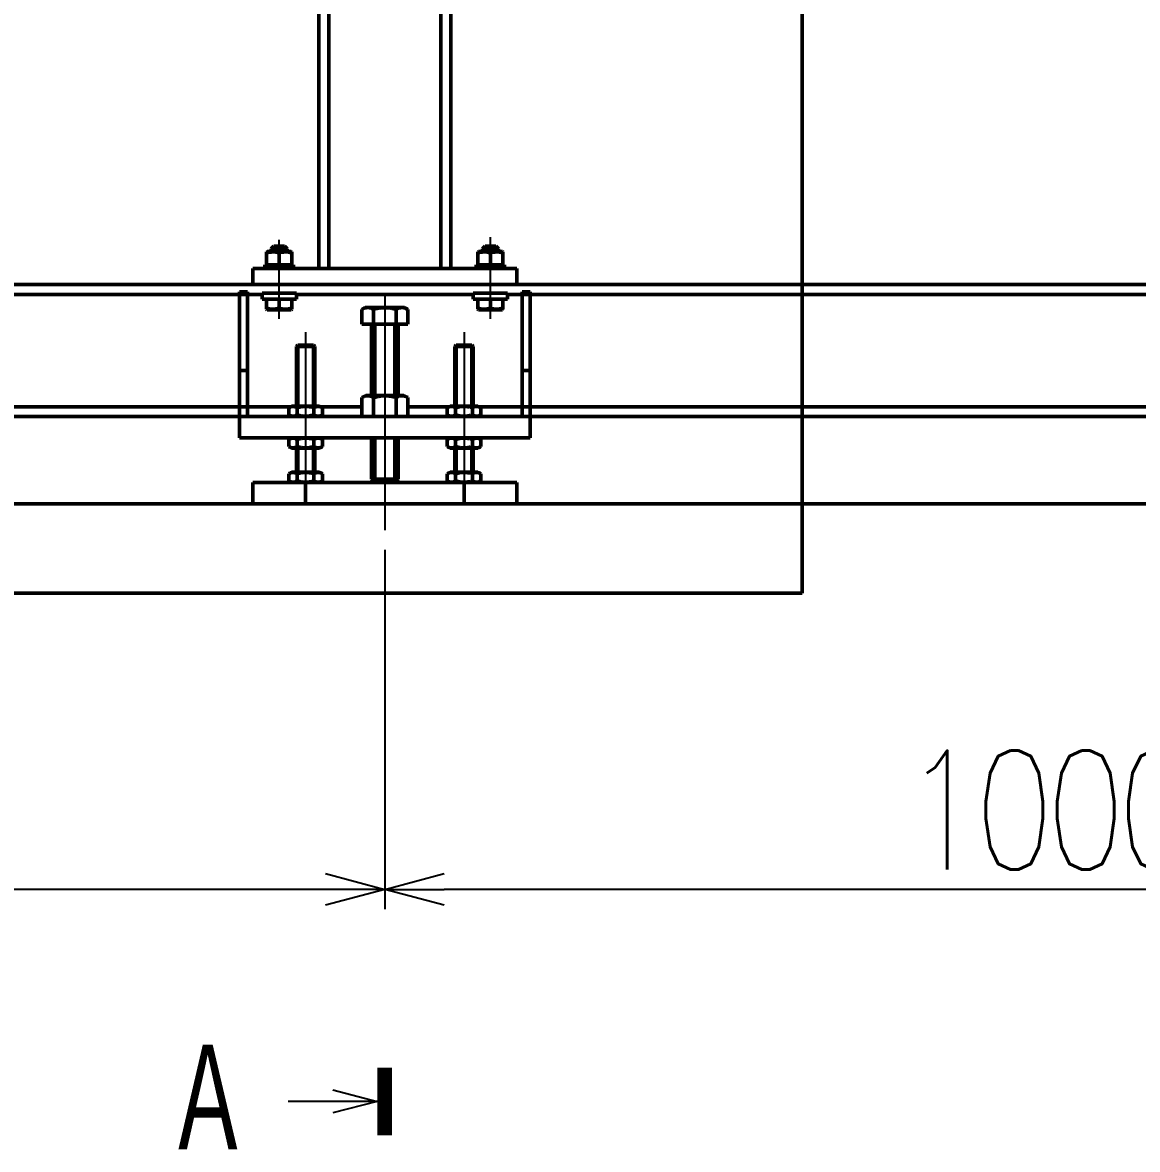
# Model space of a CAD drawing. Header units: millimetres. Extents: x -993 to 13147, y -7260 to 4342.
# Drawn here: x 796 to 1640, y -539 to 314 of the extents above; entities that cross this region are included whole.
import ezdxf

# ---------------------------------------------------------------- set-up
doc = ezdxf.new("R2010")
doc.units = ezdxf.units.MM
doc.header["$LTSCALE"] = 7.649257
doc.linetypes.add('CENTER', pattern=[50.8, 31.75, -6.35, 6.35, -6.35])
doc.linetypes.add('DASHED', pattern=[19.05, 12.7, -6.35])
doc.layers.add('NoLayerName_001', color=7, linetype='Continuous')
doc.styles.get("Standard").update_dxf_attribs({"font": 'txt', "bigfont": 'extfont2'})
doc.dimstyles.get("Standard").update_dxf_attribs({"dimtxt": 2.5, "dimasz": 2.5, "dimexe": 1.25, "dimexo": 0.625, "dimtad": 1, "dimzin": 0, "dimdsep": 46, "dimtxsty": 'Standard', "dimcen": 2.5, "dimadec": 0, "dimazin": 0, "dimtfac": 0.75, "dimtmove": 0, "dimatfit": 3, "dimfxl": 1, "dimarcsym": 0})

# ---------------------------------------------------------------- blocks, each defined once
blk = doc.blocks.new('_OPEN30')
at = {"color": 0, "linetype": 'ByBlock', "lineweight": -2}
for p, q in [((-1, 0.267949), (0, 0)), ((0, 0), (-1, -0.267949)), ((0, 0), (-1, 0))]:
    blk.add_line(p, q, dxfattribs=at)
blk = doc.blocks.new('*D1550')
at = {"layer": 'Defpoints', "color": 0}
for p in [(110, -64.82), (1070, -70), (110, -341.96)]:
    blk.add_point(p, dxfattribs=at)
at = {"layer": 'NoLayerName_001', "color": 0, "linetype": 'Continuous', "lineweight": 25}
for p, q in [((110, -79.82), (110, -356.96)), ((1070, -85), (1070, -356.96)), ((1025, -341.96), (155, -341.96))]:
    blk.add_line(p, q, dxfattribs=at)
at = {"layer": 'NoLayerName_001', "color": 0, "lineweight": 25, "xscale": 45, "yscale": 45, "zscale": 45}
for p, rotation in [((110, -341.96), 180), ((1070, -341.96), 360)]:
    blk.add_blockref('_OPEN30', p, dxfattribs=dict(at, rotation=rotation))
at = {"layer": 'NoLayerName_001', "color": 2, "lineweight": 50, "insert": (590, -281.96), "char_height": 90, "attachment_point": 5}
blk.add_mtext('\\W0.8000;\\T0.8750;960', dxfattribs=at)
blk = doc.blocks.new('*D1551')
at = {"layer": 'Defpoints', "color": 0}
for p in [(1070, -70), (2070, -85), (1070, -341.96)]:
    blk.add_point(p, dxfattribs=at)
at = {"layer": 'NoLayerName_001', "color": 0, "linetype": 'Continuous', "lineweight": 25}
for p, q in [((1070, -85), (1070, -356.96)), ((2070, -100), (2070, -356.96)), ((2025, -341.96), (1115, -341.96))]:
    blk.add_line(p, q, dxfattribs=at)
at = {"layer": 'NoLayerName_001', "color": 0, "lineweight": 25, "xscale": 45, "yscale": 45, "zscale": 45}
for p, rotation in [((1070, -341.96), 180), ((2070, -341.96), 360)]:
    blk.add_blockref('_OPEN30', p, dxfattribs=dict(at, rotation=rotation))
at = {"layer": 'NoLayerName_001', "color": 2, "lineweight": 50, "insert": (1570, -281.96), "char_height": 90, "attachment_point": 5}
blk.add_mtext('\\W0.8000;\\T0.8750;1000', dxfattribs=at)
blk = doc.blocks.new('JZB_0142')
at = {"layer": 'NoLayerName_001', "color": 7, "linetype": 'Continuous', "lineweight": 50}
for p, q in [((1060, 667.5), (1060, 12)), ((1067.5, 667.5), (1067.5, 12)), ((1152.5, 667.5), (1152.5, 12)), ((1160, 667.5), (1160, 12)), ((1010, 0), (1010, 12)), ((1010, 12), (1210, 12)), ((1210, 0), (1210, 12))]:
    blk.add_line(p, q, dxfattribs=at)
blk = doc.blocks.new('JZB_0264')
at = {"layer": 'NoLayerName_001', "color": 7, "linetype": 'Continuous', "lineweight": 50}
for p, q in [((5.5, 48), (3.5, 46)), ((3.5, 46), (15.5, 46)), ((3.5, 46), (3.5, 44.08)), ((5.5, 48), (13.5, 48)), ((15.5, 46), (13.5, 48)), ((15.5, 44.08), (15.5, 46)), ((0, 8), (0, 0.29)), ((0, 0.29), (0.5, 0)), ((9.5, 8), (9.5, 1.14)), ((18.5, 0), (19, 0.29)), ((19, 8), (19, 0.29)), ((18.5, 0), (0.5, 0))]:
    blk.add_line(p, q, dxfattribs=at)
at = {"layer": 'NoLayerName_001', "color": 7, "linetype": 'Continuous', "lineweight": 50, "start_tangent": (-0.986522, -0.163629), "end_tangent": (-0.982197, 0.187856)}
for points in [[(9.5, 1.14), (4.41, 0.29), (0, 1.14)], [(19, 1.14), (13.91, 0.29), (9.5, 1.14)]]:
    blk.add_spline(points, degree=3, dxfattribs=at)
blk = doc.blocks.new('JZB_0265')
at = {"layer": 'NoLayerName_001', "color": 7, "linetype": 'Continuous', "lineweight": 50}
for p, q in [((0, 3), (0, 0)), ((0, 3), (1.25, 3)), ((9.98, 0), (8.52, 3)), ((11.52, 3), (12.98, 0)), ((20.25, 3), (21.5, 3)), ((21.5, 0), (21.5, 3))]:
    blk.add_line(p, q, dxfattribs=at)
blk = doc.blocks.new('JZB_0266')
at = {"layer": 'NoLayerName_001', "color": 7, "linetype": 'Continuous', "lineweight": 50}
for p, q in [((0.5, 10), (0, 9.71)), ((0, 0), (0, 9.71)), ((0.5, 10), (18.5, 10)), ((9.5, 0), (9.5, 8.86)), ((19, 9.71), (18.5, 10)), ((19, 9.71), (19, 0)), ((0, 0), (19, 0))]:
    blk.add_line(p, q, dxfattribs=at)
at = {"layer": 'NoLayerName_001', "color": 7, "linetype": 'Continuous', "lineweight": 50, "start_tangent": (-0.986522, 0.163629), "end_tangent": (-0.982197, -0.187856)}
for points in [[(9.5, 8.86), (4.41, 9.71), (0, 8.86)], [(19, 8.86), (13.91, 9.71), (9.5, 8.86)]]:
    blk.add_spline(points, degree=3, dxfattribs=at)
blk = doc.blocks.new('JZB_0267')
at = {"layer": 'NoLayerName_001', "color": 7, "linetype": 'Continuous', "lineweight": 50}
for p, q in [((0.5, 10), (0, 9.71)), ((0, 9.71), (0, 0)), ((0.5, 10), (18.5, 10)), ((9.5, 0), (9.5, 8.86)), ((19, 9.71), (18.5, 10)), ((19, 9.71), (19, 0)), ((0, 0), (19, 0))]:
    blk.add_line(p, q, dxfattribs=at)
at = {"layer": 'NoLayerName_001', "color": 7, "linetype": 'Continuous', "lineweight": 50, "start_tangent": (-0.986522, 0.163629), "end_tangent": (-0.982197, -0.187856)}
for points in [[(9.5, 8.86), (4.41, 9.71), (0, 8.86)], [(19, 8.86), (13.91, 9.71), (9.5, 8.86)]]:
    blk.add_spline(points, degree=3, dxfattribs=at)
blk = doc.blocks.new('JZB_0268')
at = {"layer": 'NoLayerName_001', "color": 7, "linetype": 'Continuous', "lineweight": 50}
for p, q in [((5.5, 48), (3.5, 46)), ((3.5, 46), (15.5, 46)), ((3.5, 46), (3.5, 44.08)), ((5.5, 48), (13.5, 48)), ((15.5, 46), (13.5, 48)), ((15.5, 44.08), (15.5, 46)), ((0, 0.29), (0, 8)), ((0, 0.29), (0.5, 0)), ((9.5, 8), (9.5, 1.14)), ((18.5, 0), (19, 0.29)), ((19, 8), (19, 0.29)), ((18.5, 0), (0.5, 0))]:
    blk.add_line(p, q, dxfattribs=at)
at = {"layer": 'NoLayerName_001', "color": 7, "linetype": 'Continuous', "lineweight": 50, "start_tangent": (-0.986522, -0.163629), "end_tangent": (-0.982197, 0.187856)}
for points in [[(9.5, 1.14), (4.41, 0.29), (0, 1.14)], [(19, 1.14), (13.91, 0.29), (9.5, 1.14)]]:
    blk.add_spline(points, degree=3, dxfattribs=at)
blk = doc.blocks.new('JZB_0269')
at = {"layer": 'NoLayerName_001', "color": 7, "linetype": 'Continuous', "lineweight": 50}
for p, q in [((0, 3), (0, 0)), ((0, 3), (1.25, 3)), ((9.98, 0), (8.52, 3)), ((11.52, 3), (12.98, 0)), ((20.25, 3), (21.5, 3)), ((21.5, 0), (21.5, 3))]:
    blk.add_line(p, q, dxfattribs=at)
blk = doc.blocks.new('JZB_0274')
at = {"layer": 'NoLayerName_001', "color": 7, "linetype": 'Continuous', "lineweight": 50}
for p, q in [((0, 0), (0, 16)), ((200, 16), (0, 16)), ((40, 16), (40, 0)), ((160, 0), (160, 16)), ((200, 16), (200, 0)), ((200, 0), (0, 0))]:
    blk.add_line(p, q, dxfattribs=at)
blk = doc.blocks.new('JZB_0279')
at = {"layer": 'NoLayerName_001', "color": 7, "linetype": 'Continuous', "lineweight": 50}
for p, q in [((26, 4.5), (0, 4.5)), ((0, 4.5), (0, 0)), ((26, 4.5), (26, 0)), ((26, 0), (0, 0))]:
    blk.add_line(p, q, dxfattribs=at)
blk = doc.blocks.new('JZB_0280')
at = {"layer": 'NoLayerName_001', "color": 7, "linetype": 'Continuous', "lineweight": 50}
for p, q in [((0, 4.5), (0, 0)), ((26, 4.5), (0, 4.5)), ((26, 4.5), (26, 0)), ((26, 0), (0, 0))]:
    blk.add_line(p, q, dxfattribs=at)
blk = doc.blocks.new('JZB_0340')
at = {"layer": 'NoLayerName_001', "color": 4, "linetype": 'CENTER', "lineweight": 25}
blk.add_line((17.32, 178.5), (17.32, 0), dxfattribs=at)
at = {"layer": 'NoLayerName_001', "color": 7, "linetype": 'Continuous', "lineweight": 50}
for p, q in [((2.32, 168.5), (0, 167.16)), ((0, 167.16), (0, 156)), ((2.32, 168.5), (32.32, 168.5)), ((8.66, 167.16), (8.66, 156)), ((25.98, 167.16), (25.98, 156)), ((34.64, 167.16), (32.32, 168.5)), ((34.64, 167.16), (34.64, 156)), ((0, 156), (34.64, 156)), ((7.32, 156), (7.32, 102)), ((27.32, 102), (27.32, 156)), ((7.32, 70), (7.32, 38.5)), ((27.32, 38.5), (27.32, 70)), ((7.32, 38.5), (9.82, 36)), ((7.32, 38.5), (27.32, 38.5)), ((24.82, 36), (27.32, 38.5))]:
    blk.add_line(p, q, dxfattribs=at)
at = {"layer": 'NoLayerName_001', "color": 3, "linetype": 'Continuous', "lineweight": 50}
for p, q in [((9.82, 156), (9.82, 102)), ((24.82, 102), (24.82, 156)), ((9.82, 70), (9.82, 36)), ((24.82, 36), (24.82, 70))]:
    blk.add_line(p, q, dxfattribs=at)
at = {"layer": 'NoLayerName_001', "color": 7, "linetype": 'Continuous', "lineweight": 50}
for points, start_tangent, end_tangent in [([(4.33, 168.5), (4.02, 168.49), (3.01, 168.37), (2.01, 168.09), (1, 167.68), (0, 167.16)], (-0.999719, -0.023692), (-0.885564, -0.464518)), ([(8.66, 167.16), (7.61, 167.71), (6.54, 168.13), (5.44, 168.41), (4.33, 168.5)], (-0.886713, 0.462321), (-0.996369, 0.085135)), ([(17.32, 168.5), (14.08, 168.3), (10.85, 167.73), (8.66, 167.16)], (-0.99811, -0.061451), (-0.967923, -0.251248)), ([(25.98, 167.16), (22.87, 167.93), (19.68, 168.39), (17.32, 168.5)], (-0.970984, 0.239145), (-0.998985, 0.045034)), ([(30.31, 168.5), (30, 168.49), (28.99, 168.37), (27.99, 168.09), (26.98, 167.68), (25.98, 167.16)], (-0.999719, -0.023692), (-0.885564, -0.464518)), ([(34.64, 167.16), (33.59, 167.71), (32.52, 168.13), (31.42, 168.41), (30.31, 168.5)], (-0.886713, 0.462321), (-0.996369, 0.085135))]:
    blk.add_spline(points, degree=3, dxfattribs=dict(at, start_tangent=start_tangent, end_tangent=end_tangent))
blk = doc.blocks.new('JZB_0341')
at = {"layer": 'NoLayerName_001', "color": 7, "linetype": 'Continuous', "lineweight": 50}
for p, q in [((2.2, 8), (0, 6.73)), ((0, 1.27), (0, 6.73)), ((0, 1.27), (2.2, 0)), ((2.2, 0), (23.2, 0)), ((6.35, 1.27), (6.35, 6.73)), ((19.05, 1.27), (19.05, 6.73)), ((25.4, 6.73), (23.2, 8)), ((23.2, 0), (25.4, 1.27)), ((25.4, 1.27), (25.4, 6.73))]:
    blk.add_line(p, q, dxfattribs=at)
for points, start_tangent, end_tangent in [([(6.35, 6.73), (5.53, 7.16), (4.69, 7.48), (3.82, 7.67), (2.95, 7.71), (1.47, 7.41), (0, 6.73)], (-0.888205, 0.459446), (-0.906686, -0.421806)), ([(0, 1.27), (0.83, 0.84), (1.66, 0.52), (2.53, 0.33), (3.4, 0.29), (4.88, 0.59), (6.35, 1.27)], (0.888205, -0.459446), (0.906686, 0.421806)), ([(19.05, 6.73), (16.79, 7.29), (14.46, 7.63), (12.85, 7.71), (11.25, 7.66), (9.61, 7.46), (7.99, 7.15), (6.35, 6.73)], (-0.970928, 0.239374), (-0.968065, -0.250698)), ([(6.35, 1.27), (7.99, 0.85), (9.57, 0.54), (11.16, 0.35), (12.81, 0.29), (14.46, 0.37), (16.76, 0.71), (19.05, 1.27)], (0.968065, -0.250698), (0.971023, 0.238988)), ([(25.4, 6.73), (24.58, 7.16), (23.74, 7.48), (22.87, 7.67), (22, 7.71), (20.52, 7.41), (19.05, 6.73)], (-0.888205, 0.459446), (-0.906686, -0.421806)), ([(19.05, 1.27), (19.88, 0.84), (20.72, 0.52), (21.58, 0.33), (22.45, 0.29), (23.93, 0.59), (25.4, 1.27)], (0.888205, -0.459446), (0.906686, 0.421806))]:
    blk.add_spline(points, degree=3, dxfattribs=dict(at, start_tangent=start_tangent, end_tangent=end_tangent))
blk = doc.blocks.new('JZB_0342')
at = {"layer": 'NoLayerName_001', "color": 7, "linetype": 'Continuous', "lineweight": 50}
for p, q in [((2.2, 8), (0, 6.73)), ((0, 1.27), (0, 6.73)), ((0, 1.27), (2.2, 0)), ((2.2, 0), (23.2, 0)), ((6.35, 1.27), (6.35, 6.73)), ((19.05, 1.27), (19.05, 6.73)), ((25.4, 6.73), (23.2, 8)), ((23.2, 0), (25.4, 1.27)), ((25.4, 1.27), (25.4, 6.73))]:
    blk.add_line(p, q, dxfattribs=at)
for points, start_tangent, end_tangent in [([(6.35, 6.73), (5.53, 7.16), (4.69, 7.48), (3.82, 7.67), (2.95, 7.71), (1.47, 7.41), (0, 6.73)], (-0.888205, 0.459446), (-0.906686, -0.421806)), ([(0, 1.27), (0.83, 0.84), (1.66, 0.52), (2.53, 0.33), (3.4, 0.29), (4.88, 0.59), (6.35, 1.27)], (0.888205, -0.459446), (0.906686, 0.421806)), ([(19.05, 6.73), (16.79, 7.29), (14.46, 7.63), (12.85, 7.71), (11.25, 7.66), (9.61, 7.46), (7.99, 7.15), (6.35, 6.73)], (-0.970928, 0.239374), (-0.968065, -0.250698)), ([(6.35, 1.27), (7.99, 0.85), (9.57, 0.54), (11.16, 0.35), (12.81, 0.29), (14.46, 0.37), (16.76, 0.71), (19.05, 1.27)], (0.968065, -0.250698), (0.971023, 0.238988)), ([(25.4, 6.73), (24.58, 7.16), (23.74, 7.48), (22.87, 7.67), (22, 7.71), (20.53, 7.41), (19.05, 6.73)], (-0.888205, 0.459446), (-0.906686, -0.421806)), ([(19.05, 1.27), (19.88, 0.84), (20.72, 0.52), (21.58, 0.33), (22.45, 0.29), (23.93, 0.59), (25.4, 1.27)], (0.888205, -0.459446), (0.906686, 0.421806))]:
    blk.add_spline(points, degree=3, dxfattribs=dict(at, start_tangent=start_tangent, end_tangent=end_tangent))
blk = doc.blocks.new('JZB_0343')
at = {"layer": 'NoLayerName_001', "color": 7, "linetype": 'Continuous', "lineweight": 50}
for p, q in [((2.2, 8), (0, 6.73)), ((0, 6.73), (0, 1.27)), ((0, 1.27), (2.2, 0)), ((23.2, 8), (2.2, 8)), ((6.35, 6.73), (6.35, 1.27)), ((19.05, 6.73), (19.05, 1.27)), ((25.4, 6.73), (23.2, 8)), ((23.2, 0), (25.4, 1.27)), ((25.4, 6.73), (25.4, 1.27))]:
    blk.add_line(p, q, dxfattribs=at)
for points, start_tangent, end_tangent in [([(0, 6.73), (0.83, 7.16), (1.66, 7.48), (2.53, 7.67), (3.4, 7.71), (4.88, 7.41), (6.35, 6.73)], (0.888205, 0.459446), (0.906686, -0.421806)), ([(6.35, 1.27), (5.53, 0.84), (4.69, 0.52), (3.82, 0.33), (2.95, 0.29), (1.47, 0.59), (0, 1.27)], (-0.888205, -0.459446), (-0.906686, 0.421806)), ([(6.35, 6.73), (7.99, 7.15), (9.57, 7.46), (11.16, 7.65), (12.81, 7.71), (14.46, 7.63), (16.76, 7.29), (19.05, 6.73)], (0.968065, 0.250698), (0.971023, -0.238988)), ([(19.05, 1.27), (16.79, 0.71), (14.46, 0.37), (12.85, 0.29), (11.25, 0.34), (9.61, 0.54), (7.99, 0.85), (6.35, 1.27)], (-0.970928, -0.239374), (-0.968065, 0.250698)), ([(19.05, 6.73), (19.88, 7.16), (20.72, 7.48), (21.58, 7.67), (22.45, 7.71), (23.93, 7.41), (25.4, 6.73)], (0.888205, 0.459446), (0.906686, -0.421806)), ([(25.4, 1.27), (24.58, 0.84), (23.74, 0.52), (22.87, 0.33), (22, 0.29), (20.53, 0.59), (19.05, 1.27)], (-0.888205, -0.459446), (-0.906686, 0.421806))]:
    blk.add_spline(points, degree=3, dxfattribs=dict(at, start_tangent=start_tangent, end_tangent=end_tangent))
blk = doc.blocks.new('JZB_0344')
at = {"layer": 'NoLayerName_001', "color": 7, "linetype": 'Continuous', "lineweight": 50}
for p, q in [((2.2, 8), (0, 6.73)), ((0, 1.27), (0, 6.73)), ((0, 1.27), (2.2, 0)), ((2.2, 8), (23.2, 8)), ((6.35, 1.27), (6.35, 6.73)), ((19.05, 1.27), (19.05, 6.73)), ((25.4, 6.73), (23.2, 8)), ((23.2, 0), (25.4, 1.27)), ((25.4, 1.27), (25.4, 6.73))]:
    blk.add_line(p, q, dxfattribs=at)
for points, start_tangent, end_tangent in [([(0, 6.73), (0.83, 7.16), (1.66, 7.48), (2.53, 7.67), (3.4, 7.71), (4.88, 7.41), (6.35, 6.73)], (0.888205, 0.459446), (0.906686, -0.421806)), ([(6.35, 1.27), (5.53, 0.84), (4.69, 0.52), (3.82, 0.33), (2.95, 0.29), (1.47, 0.59), (0, 1.27)], (-0.888205, -0.459446), (-0.906686, 0.421806)), ([(6.35, 6.73), (7.99, 7.15), (9.57, 7.46), (11.16, 7.65), (12.81, 7.71), (14.46, 7.63), (16.76, 7.29), (19.05, 6.73)], (0.968065, 0.250698), (0.971023, -0.238988)), ([(19.05, 1.27), (16.79, 0.71), (14.46, 0.37), (12.85, 0.29), (11.25, 0.34), (9.61, 0.54), (7.99, 0.85), (6.35, 1.27)], (-0.970928, -0.239374), (-0.968065, 0.250698)), ([(19.05, 6.73), (19.88, 7.16), (20.72, 7.48), (21.58, 7.67), (22.45, 7.71), (23.93, 7.41), (25.4, 6.73)], (0.888205, 0.459446), (0.906686, -0.421806)), ([(25.4, 1.27), (24.58, 0.84), (23.74, 0.52), (22.87, 0.33), (22, 0.29), (20.53, 0.59), (19.05, 1.27)], (-0.888205, -0.459446), (-0.906686, 0.421806))]:
    blk.add_spline(points, degree=3, dxfattribs=dict(at, start_tangent=start_tangent, end_tangent=end_tangent))
blk = doc.blocks.new('JZB_0345')
at = {"layer": 'NoLayerName_001', "color": 7, "linetype": 'Continuous', "lineweight": 50}
for p, q in [((2.2, 8), (0, 6.73)), ((0, 6.73), (0, 1.27)), ((0, 1.27), (2.2, 0)), ((23.2, 8), (2.2, 8)), ((6.35, 6.73), (6.35, 1.27)), ((19.05, 6.73), (19.05, 1.27)), ((25.4, 6.73), (23.2, 8)), ((23.2, 0), (25.4, 1.27)), ((25.4, 6.73), (25.4, 1.27))]:
    blk.add_line(p, q, dxfattribs=at)
for points, start_tangent, end_tangent in [([(0, 6.73), (0.83, 7.16), (1.66, 7.48), (2.53, 7.67), (3.4, 7.71), (4.88, 7.41), (6.35, 6.73)], (0.888205, 0.459446), (0.906686, -0.421806)), ([(6.35, 1.27), (5.53, 0.84), (4.69, 0.52), (3.82, 0.33), (2.95, 0.29), (1.47, 0.59), (0, 1.27)], (-0.888205, -0.459446), (-0.906686, 0.421806)), ([(6.35, 6.73), (7.99, 7.15), (9.57, 7.46), (11.16, 7.65), (12.81, 7.71), (14.46, 7.63), (16.76, 7.29), (19.05, 6.73)], (0.968065, 0.250698), (0.971023, -0.238988)), ([(19.05, 1.27), (16.79, 0.71), (14.46, 0.37), (12.85, 0.29), (11.25, 0.34), (9.61, 0.54), (7.99, 0.85), (6.35, 1.27)], (-0.970928, -0.239374), (-0.968065, 0.250698)), ([(19.05, 6.73), (19.88, 7.16), (20.72, 7.48), (21.58, 7.67), (22.45, 7.71), (23.93, 7.41), (25.4, 6.73)], (0.888205, 0.459446), (0.906686, -0.421806)), ([(25.4, 1.27), (24.58, 0.84), (23.74, 0.52), (22.87, 0.33), (22, 0.29), (20.52, 0.59), (19.05, 1.27)], (-0.888205, -0.459446), (-0.906686, 0.421806))]:
    blk.add_spline(points, degree=3, dxfattribs=dict(at, start_tangent=start_tangent, end_tangent=end_tangent))
blk = doc.blocks.new('JZB_0346')
at = {"layer": 'NoLayerName_001', "color": 7, "linetype": 'Continuous', "lineweight": 50}
for p, q in [((2.2, 8), (0, 6.73)), ((0, 1.27), (0, 6.73)), ((0, 1.27), (2.2, 0)), ((2.2, 8), (23.2, 8)), ((6.35, 1.27), (6.35, 6.73)), ((19.05, 1.27), (19.05, 6.73)), ((25.4, 6.73), (23.2, 8)), ((23.2, 0), (25.4, 1.27)), ((25.4, 1.27), (25.4, 6.73))]:
    blk.add_line(p, q, dxfattribs=at)
for points, start_tangent, end_tangent in [([(0, 6.73), (0.83, 7.16), (1.66, 7.48), (2.53, 7.67), (3.4, 7.71), (4.88, 7.41), (6.35, 6.73)], (0.888205, 0.459446), (0.906686, -0.421806)), ([(6.35, 1.27), (5.53, 0.84), (4.69, 0.52), (3.82, 0.33), (2.95, 0.29), (1.47, 0.59), (0, 1.27)], (-0.888205, -0.459446), (-0.906686, 0.421806)), ([(6.35, 6.73), (7.99, 7.15), (9.57, 7.46), (11.16, 7.65), (12.81, 7.71), (14.46, 7.63), (16.76, 7.29), (19.05, 6.73)], (0.968065, 0.250698), (0.971023, -0.238988)), ([(19.05, 1.27), (16.79, 0.71), (14.46, 0.37), (12.85, 0.29), (11.25, 0.34), (9.61, 0.54), (7.99, 0.85), (6.35, 1.27)], (-0.970928, -0.239374), (-0.968065, 0.250698)), ([(19.05, 6.73), (19.88, 7.16), (20.72, 7.48), (21.58, 7.67), (22.45, 7.71), (23.93, 7.41), (25.4, 6.73)], (0.888205, 0.459446), (0.906686, -0.421806)), ([(25.4, 1.27), (24.58, 0.84), (23.74, 0.52), (22.87, 0.33), (22, 0.29), (20.52, 0.59), (19.05, 1.27)], (-0.888205, -0.459446), (-0.906686, 0.421806))]:
    blk.add_spline(points, degree=3, dxfattribs=dict(at, start_tangent=start_tangent, end_tangent=end_tangent))
blk = doc.blocks.new('JZB_0347')
at = {"layer": 'NoLayerName_001', "color": 4, "linetype": 'CENTER', "lineweight": 25}
blk.add_line((7, 124), (7, 0), dxfattribs=at)
at = {"layer": 'NoLayerName_001', "color": 7, "linetype": 'Continuous', "lineweight": 50}
for p, q in [((1, 114), (0, 113)), ((0, 113), (14, 113)), ((0, 113), (0, 68)), ((13, 114), (1, 114)), ((14, 113), (13, 114)), ((14, 68), (14, 113)), ((0, 36), (0, 18)), ((14, 18), (14, 36))]:
    blk.add_line(p, q, dxfattribs=at)
at = {"layer": 'NoLayerName_001', "color": 3, "linetype": 'Continuous', "lineweight": 50}
for p, q in [((1, 114), (1, 68)), ((13, 68), (13, 114)), ((1, 36), (1, 18)), ((13, 18), (13, 36))]:
    blk.add_line(p, q, dxfattribs=at)
blk = doc.blocks.new('JZB_0348')
at = {"layer": 'NoLayerName_001', "color": 4, "linetype": 'CENTER', "lineweight": 25}
blk.add_line((7, 124.00968), (7, 0), dxfattribs=at)
at = {"layer": 'NoLayerName_001', "color": 7, "linetype": 'Continuous', "lineweight": 50}
for p, q in [((1, 114.00968), (0, 113.00968)), ((0, 113.00968), (14, 113.00968)), ((0, 113.00968), (0, 68)), ((13, 114.00968), (1, 114.00968)), ((14, 113.00968), (13, 114.00968)), ((14, 68), (14, 113.00968)), ((0, 36), (0, 18)), ((14, 18), (14, 36))]:
    blk.add_line(p, q, dxfattribs=at)
at = {"layer": 'NoLayerName_001', "color": 3, "linetype": 'Continuous', "lineweight": 50}
for p, q in [((1, 114.00968), (1, 68)), ((13, 68), (13, 114.00968)), ((1, 36), (1, 18)), ((13, 18), (13, 36))]:
    blk.add_line(p, q, dxfattribs=at)
blk = doc.blocks.new('JZB_0349')
at = {"layer": 'NoLayerName_001', "color": 7, "linetype": 'Continuous', "lineweight": 50}
for p, q in [((2.82, 16), (0, 14.37)), ((0, 0), (0, 14.37)), ((2.82, 16), (31.82, 16)), ((8.66, 0), (8.66, 14.37)), ((25.98, 0), (25.98, 14.37)), ((34.64, 14.37), (31.82, 16)), ((34.64, 0), (34.64, 14.37))]:
    blk.add_line(p, q, dxfattribs=at)
for points, start_tangent, end_tangent in [([(8.66, 14.37), (7.53, 14.95), (6.39, 15.39), (5.21, 15.65), (4.02, 15.7), (3.01, 15.58), (2.01, 15.31), (1, 14.89), (0, 14.37)], (-0.888206, 0.459446), (-0.885564, -0.464518)), ([(25.98, 14.37), (23.76, 14.95), (21.61, 15.36), (19.43, 15.63), (17.18, 15.71), (14.94, 15.6), (11.79, 15.14), (8.66, 14.37)], (-0.968027, 0.250845), (-0.971038, -0.238925)), ([(34.64, 14.37), (33.52, 14.95), (32.37, 15.39), (31.19, 15.65), (30, 15.7), (28.99, 15.58), (27.99, 15.31), (26.98, 14.89), (25.98, 14.37)], (-0.888206, 0.459446), (-0.885564, -0.464518))]:
    blk.add_spline(points, degree=3, dxfattribs=dict(at, start_tangent=start_tangent, end_tangent=end_tangent))
blk = doc.blocks.new('JZB_0388')
at = {"layer": 'NoLayerName_001', "color": 3, "linetype": 'Continuous', "lineweight": 50}
blk.add_line((0, 20), (6962.94, 20), dxfattribs=at)
blk = doc.blocks.new('JZB_0389')
at = {"layer": 'NoLayerName_001', "color": 7, "linetype": 'Continuous', "lineweight": 50}
for p, q in [((4170, 116), (0, 116)), ((665.2, 108.5), (960, 108.5)), ((966, 110.47), (960, 110.47)), ((960, 16), (960, 110.47)), ((966, 16), (966, 110.47)), ((966, 108.5), (977, 108.5)), ((1003, 108.5), (1137, 108.5)), ((1163, 108.5), (1174, 108.5)), ((1180, 110.47), (1174, 110.47)), ((1174, 16), (1174, 110.47)), ((1180, 16), (1180, 110.47)), ((1960, 108.5), (1180, 108.5)), ((966, 51), (960, 51)), ((1180, 51), (1174, 51)), ((220, 23.5), (960, 23.5)), ((999, 23.5), (966, 23.5)), ((1021, 23.5), (1052.68, 23.5)), ((1087.32, 23.5), (1119, 23.5)), ((1141, 23.5), (1174, 23.5)), ((1960, 23.5), (1180, 23.5)), ((4170, 16), (0, 16)), ((960, 0), (960, 16)), ((1180, 0), (1180, 16)), ((960, 0), (1180, 0))]:
    blk.add_line(p, q, dxfattribs=at)
at = {"layer": 'NoLayerName_001', "color": 3, "linetype": 'DASHED', "lineweight": 50}
for p, q in [((960, 108.5), (966, 108.5)), ((1174, 108.5), (1180, 108.5)), ((960, 23.5), (966, 23.5)), ((1174, 23.5), (1180, 23.5))]:
    blk.add_line(p, q, dxfattribs=at)

msp = doc.modelspace()

# ---------------------------------------------------------------- linework, layer by layer
at = {"layer": 'NoLayerName_001', "color": 3, "linetype": 'Continuous', "lineweight": 50}
for p, q in [((1386.0778, 1245.7505), (1386.0778, -117.663)), ((1110, -50), (1910, -50)), ((-145.0047, -117.663), (1386.0778, -117.663))]:
    msp.add_line(p, q, dxfattribs=at)
at = {"layer": 'NoLayerName_001', "color": 4, "linetype": 'CENTER', "lineweight": 25}
for p, q in [((990, 89.9186), (990, 149.9186)), ((1150, 89.9186), (1150, 151.9186))]:
    msp.add_line(p, q, dxfattribs=at)
at = {"layer": 'NoLayerName_001', "color": 2, "linetype": 'Continuous', "lineweight": 50, "const_width": 11.16}
msp.add_lwpolyline([(1069.8294, -476.862), (1069.8294, -528.252)], dxfattribs=at)

# ---------------------------------------------------------------- block references
at = {"layer": 'NoLayerName_001'}
for name, p in [('JZB_0388', (10, -70)), ('JZB_0142', (-40, 116)), ('JZB_0268', (980.5, 96.9186)), ('JZB_0267', (980.5, 131)), ('JZB_0264', (1140.5, 96.9186)), ('JZB_0266', (1140.5, 131)), ('JZB_0265', (979.25, 128)), ('JZB_0269', (1139.25, 128)), ('JZB_0389', (0, 0)), ('JZB_0280', (977, 104.9186)), ('JZB_0340', (1052.6794, -70)), ('JZB_0279', (1137, 104.9186)), ('JZB_0347', (1003, -44)), ('JZB_0348', (1123, -44)), ('JZB_0349', (1052.6794, 16)), ('JZB_0343', (997.2983, 16)), ('JZB_0345', (1117.2983, 16)), ('JZB_0342', (997.2983, -8)), ('JZB_0341', (1117.2983, -8)), ('JZB_0274', (970, -50)), ('JZB_0344', (997.2983, -34)), ('JZB_0346', (1117.2983, -34))]:
    msp.add_blockref(name, p, dxfattribs=at)

# ---------------------------------------------------------------- texts
at = {"layer": 'NoLayerName_001', "color": 2, "linetype": 'Continuous', "lineweight": 50, "insert": (903.3294, -547.557), "char_height": 90, "attachment_point": 7, "line_spacing_factor": 0.6}
msp.add_mtext('\\W0.6667;\\T1.2500;Ａ', dxfattribs=at)

# ---------------------------------------------------------------- dimensions: what is measured, and where the dimension line sits
at = {"layer": 'NoLayerName_001', "color": 3, "linetype": 'Continuous', "lineweight": 50}
for base, p1, p2, picture, middle in [((110, -341.9642), (1070, -70), (110, -64.8181), '*D1550', (590, -341.9642)), ((1070, -341.9642), (2070, -85), (1070, -70), '*D1551', (1570, -341.9642))]:
    dim = msp.add_linear_dim(base=base, p1=p1, p2=p2, angle=180, text='\\W0.8000;\\T0.8750;<>', dimstyle='Standard', override={"dimtxt": 90, "dimasz": 45, "dimexe": 15, "dimexo": 15, "dimgap": 15, "dimdec": 3, "dimzin": 8, "dimblk": 'OPEN30', "dimclrd": 0, "dimclre": 0, "dimclrt": 2, "dimtp": 0, "dimtm": 0, "dimlwd": 25, "dimlwe": 25}, dxfattribs=at)
    dim.commit()
    dim.dimension.update_dxf_attribs({"geometry": picture, "text_midpoint": middle, "dimtype": 160})

# ---------------------------------------------------------------- leaders
at = {"layer": 'NoLayerName_001', "color": 2, "linetype": 'Continuous', "lineweight": 50}
msp.add_leader([(1064.2494, -502.557), (996.7494, -502.557)], dimstyle='Standard', override={"dimasz": 33.66, "dimldrblk": 'OPEN30'}, dxfattribs=at)

doc.saveas('drawing.dxf')
